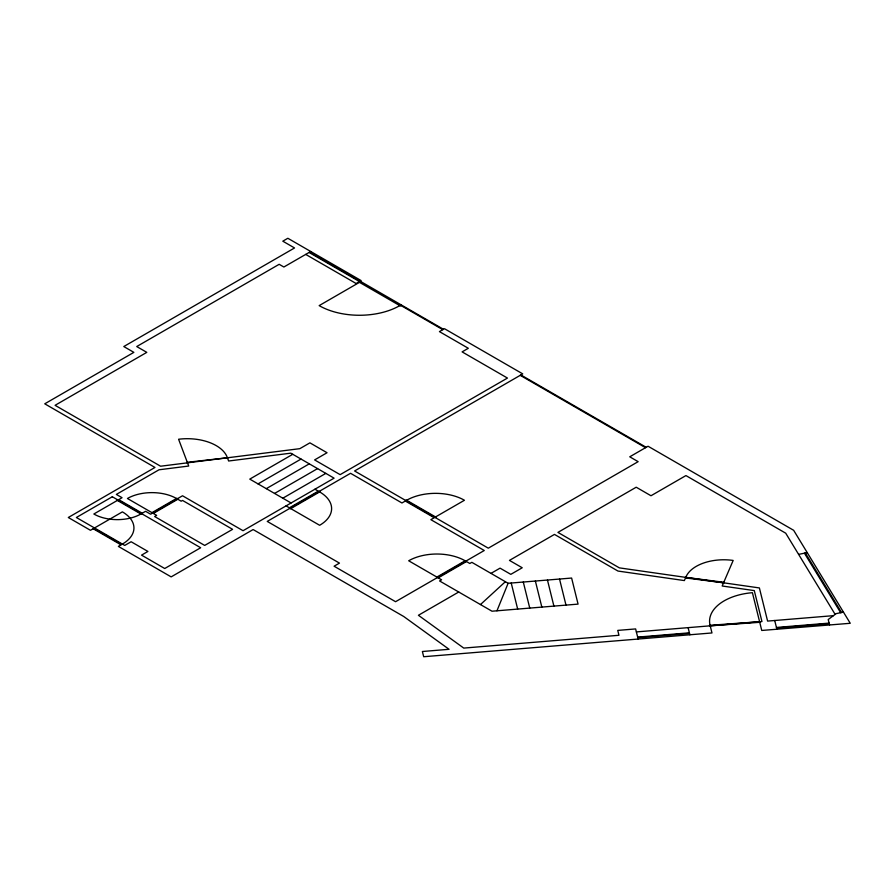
<?xml version="1.0" encoding="UTF-8"?>
<svg xmlns="http://www.w3.org/2000/svg" width="895" height="895" viewBox="0 0 895 895"><rect width="100%" height="100%" fill="white"/><g stroke="black" fill="none" stroke-linecap="round" stroke-linejoin="round"><path stroke-width="1.34" d="M496.96 610.804L508.114 583.283L571.614 578.047L578.069 604.114L491.993 611.207L439.579 580.956L441.593 579.792L437.565 577.465M685.324 577.32L724.223 582.332L723.988 582.869M685.749 577.387L684.373 580.575L617.975 571.055L554.475 534.404L509.456 560.393L522.232 567.766L510.81 574.355L500.059 568.146L490.986 573.382M686.174 577.443L685.95 577.98L723.138 582.746M723.563 582.802L722.187 586.001L754.284 590.599L761.947 621.555L636.367 631.915M723.786 582.265L733.173 560.438A38.955 22.498 0 0 0 685.984 576.85M480.47 604.561L505.384 581.705M310.755 251.495L283.872 267.012L279.173 264.305L136.734 346.544L146.802 352.361L55.087 405.312L160.585 466.217L299.836 448.663L309.916 442.846L327.044 452.736L314.615 459.918L340.145 474.652L507.454 378.059L462.1 351.88L468.32 348.289L439.423 331.609L444.468 328.7L522.747 373.886L354.588 470.971L488.301 548.176L638.146 461.663L629.744 456.808L648.058 446.236L793.652 530.299L850.25 623.289L761.746 630.46L759.598 621.745M359.466 282.339L319.157 305.62A57.011 32.914 0 0 0 399.785 305.62M360.808 281.567L360.137 281.947L309.077 252.468M401.128 304.837L400.457 305.229L442.779 329.662M401.128 305.62L400.457 306L358.794 281.947M117.804 499.913L117.133 500.305L141.097 514.133L141.768 513.752M117.357 500.428L93.841 514.01A33.26 19.198 0 0 0 140.873 514.01M118.028 500.036L122.056 497.709L116.35 494.42L159.008 469.785L188.722 466.038L187.502 462.827M118.33 500.215L119.013 499.835L141.902 513.048L141.231 513.439M141.544 513.618L145.572 511.291L150.617 514.2L182.524 495.774L243.048 530.713L334.092 478.154L290.819 453.172L228.639 461.003L227.419 457.792M121.362 544.25L120.691 544.641L93.169 528.744M292.766 454.291L249.772 479.116L291.088 502.979M258.028 483.893L301.033 459.068M266.296 488.659L309.301 463.834M274.564 493.436L317.568 468.611M282.82 498.202L325.825 473.377M405.603 500.428L406.285 500.048L435.932 517.165L435.261 517.545M405.983 500.652L401.956 502.979L350.549 473.298L267.236 521.405L339.462 563.112L334.092 566.211L395.568 601.708L484.262 550.503L430.853 519.659L434.88 517.332M406.263 500.808L405.592 501.2L433.93 517.556L434.601 517.165M435.552 516.941L464.438 500.26A40.857 23.594 0 0 0 406.654 500.26M458.732 592.009L418.412 615.279L463.755 648.092L618.96 635.282L617.751 630.404L635.629 628.928L638.135 639.041M798.608 554.374L807.245 552.629M843.47 612.146L836.187 613.623L828.222 619.519L829.553 624.867M833.446 615.659L767.597 621.085L759.385 587.937L619.351 567.866L557.932 532.402L636.211 487.216L650.989 495.752L685.928 475.581L785.709 533.185L835.147 614.395M637.654 637.106L689.385 632.832M637.788 637.643L689.519 633.38M776.435 627.462L829.117 623.11M776.569 627.999L829.251 623.658M309.748 252.077L443.461 329.282M520.89 374.96L646.201 447.31M520.219 375.341L645.53 447.69M305.71 254.404L356.109 283.502L361.144 280.594L287.843 238.271L282.798 241.18L294.544 247.96L123.79 346.544L133.87 352.361L44.75 403.813L154.98 467.458L68.3 517.5L90.473 530.299L122.391 511.873A39.436 22.767 0 0 1 122.391 544.07L118.364 546.397L171.158 576.883L253.128 529.549L403.723 616.498L449.055 649.3L422.384 651.504L423.682 656.729L711.972 632.955L710.216 625.818M508.114 583.283L471.833 562.328L469.819 563.492L465.792 561.165M466.127 560.964L465.456 560.583L436.547 577.275L437.219 577.655M465.489 561.344L466.161 561.724L438.539 577.678L437.868 577.286M319.302 491.344L319.974 491.735L290.428 508.796L289.756 508.405M314.939 489.207L318.978 491.534M318.642 491.724L317.971 491.333L289.734 507.633L290.405 508.024M436.894 577.074L408.679 560.773A39.906 23.046 0 0 1 465.12 560.773M286.053 505.888L290.081 508.215M290.752 508.606L319.649 525.287A40.857 23.594 0 0 0 319.649 491.926M177.456 498.705L176.785 498.314L151.658 512.824L152.329 513.215M177.154 498.873L181.182 501.2L182.524 500.428L232.588 529.325L204.698 545.424L154.645 516.527L156.659 515.363L152.631 513.036M176.897 499.03L177.568 499.41L153.56 513.283L152.888 512.891M151.96 512.645L127.437 498.493A34.681 20.026 0 0 1 176.483 498.493M93.841 528.363L121.72 544.462M805.332 553.02L841.568 612.538M804.437 553.199L840.662 612.717M227.912 457.725L186.809 462.346L187.01 462.883M187.301 462.29L178.586 439.244A40.857 23.594 0 0 1 227.218 457.255M774.712 620.503L776.871 629.207M760.157 621.701L709.511 625.325L709.645 625.874M759.463 621.208L752.404 592.691A49.885 28.797 0 0 0 710.071 625.281M759.038 621.79L759.173 622.338L710.775 625.773M688.11 627.641L689.866 634.779M559.532 579.043L565.987 605.109M547.46 580.038L553.904 606.105M535.378 581.034L541.833 607.101M523.295 582.03L529.75 608.097M511.224 583.025L517.668 609.092M112.311 496.747L76.366 517.5L124.741 545.424L131.129 541.743L147.921 551.443L141.544 555.124L164.725 568.515L200.67 547.751L112.311 496.747"/></g></svg>
